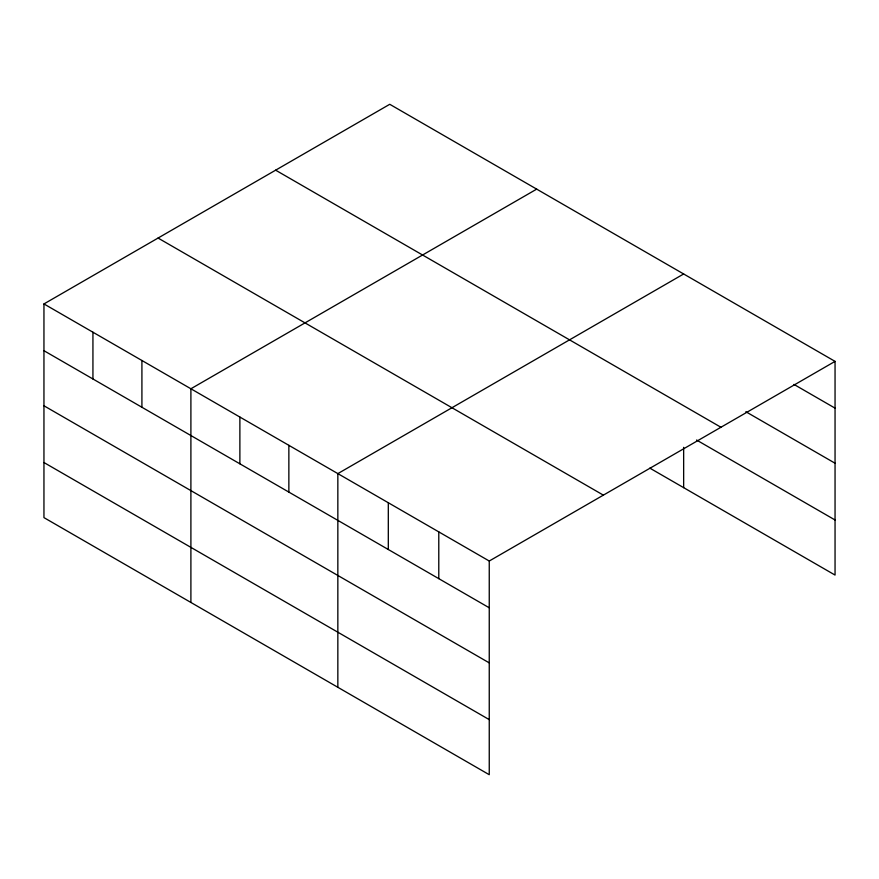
<?xml version="1.0" encoding="UTF-8"?>
<svg xmlns="http://www.w3.org/2000/svg" width="879" height="879" viewBox="0 0 879 879"><rect width="100%" height="100%" fill="white"/><g stroke="black" fill="none" stroke-linecap="round" stroke-linejoin="round"><path stroke-width="1.32" d="M43.95 303.936L489.251 561.022L489.251 774.707L43.95 517.621L43.95 303.936L389.749 104.293L835.05 361.379L835.05 575.064L649.823 468.122M536.695 189.128L190.897 388.771L190.897 602.456M683.653 273.973L337.844 473.616L337.844 687.301M489.251 561.022L835.05 361.379M793.968 384.42L835.05 408.142M745.853 411.724L835.05 463.222M275.632 170.174L720.934 427.26M696.564 440.027L835.05 519.983M158.066 238.055L603.368 495.141M43.95 350.699L489.251 607.785M43.95 405.779L489.251 662.876M43.95 462.53L489.251 719.626M683.653 447.345L683.653 487.658M438.786 531.894L438.786 578.646M388.309 502.755L388.309 549.507M288.861 445.334L288.861 492.097M239.879 417.053L239.879 463.815M141.915 360.5L141.915 407.252M92.932 332.218L92.932 378.97"/></g></svg>
